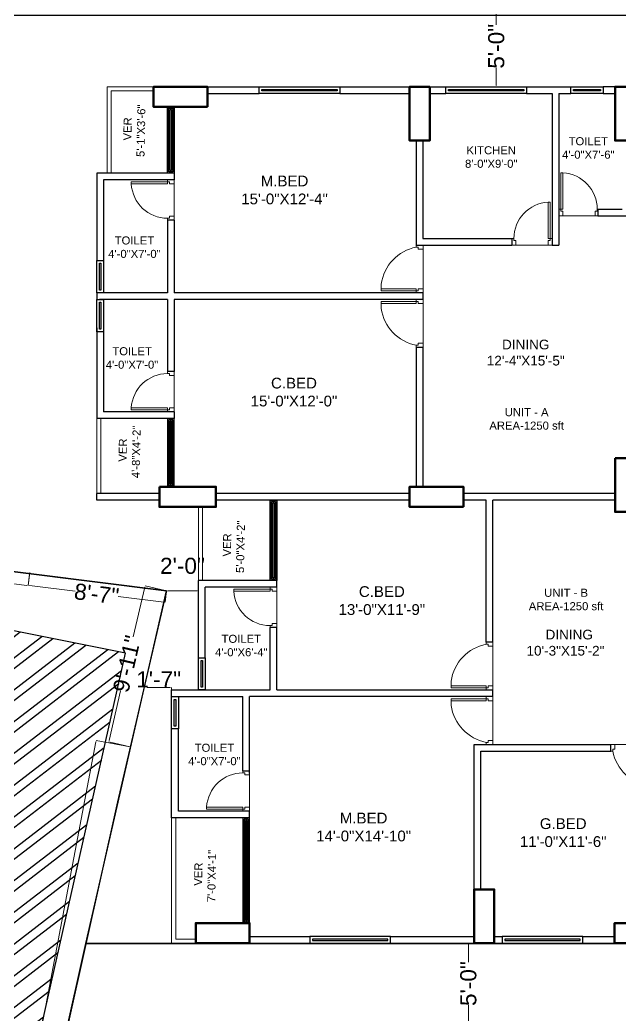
# Model space of a CAD drawing. Header units: inches. Extents: x -3571 to 5466, y -4496 to 5188.
# Drawn here: x 961 to 1408, y 944 to 1684 of the extents above; entities that cross this region are included whole.
import ezdxf

# ---------------------------------------------------------------- set-up
doc = ezdxf.new("R2010")
doc.units = ezdxf.units.IN
doc.header["$MEASUREMENT"] = 0
doc.layers.add('BUILDING', color=5, linetype='Continuous')
doc.layers.add('Property Limit', color=3, linetype='Continuous')
for name, color, linetype, lineweight in [('COLUMN', 1, 'Continuous', 50), ('DOOR', 13, 'Continuous', 20), ('VER', 30, 'Continuous', 15), ('wall', 250, 'Continuous', 30), ('WALL (I)', 7, 'Continuous', 30), ('WIN', 132, 'Continuous', 9)]:
    doc.layers.add(name, color=color, linetype=linetype, lineweight=lineweight)
doc.styles.add('1-2', font='arial.ttf')
doc.styles.add('arial narrow', font='ARIALN.TTF')
doc.styles.add('DIM', font='arial.ttf', dxfattribs={"width": 0.9, "height": 7})
doc.dimstyles.new('STANDARD$0', dxfattribs={"dimscale": 0, "dimtxt": 10, "dimasz": 8, "dimexe": 6, "dimexo": 8, "dimgap": 3, "dimtad": 1, "dimdec": 0, "dimzin": 3, "dimdsep": 46, "dimlunit": 4, "dimtxsty": 'DIM', "dimblk": 'DOTSMALL', "dimcen": 0, "dimclrd": 6, "dimclre": 6, "dimclrt": 256, "dimadec": 0, "dimazin": 0, "dimtfac": 1, "dimtdec": 0, "dimtofl": 0, "dimtmove": 2, "dimatfit": 0, "dimldrblk": 'DOTSMALL', "dimfxl": 1, "dimtolj": 1, "dimtzin": 0, "dimarcsym": 0})

# ---------------------------------------------------------------- blocks, each defined once
blk = doc.blocks.new('*D27')
at = {"layer": 'Defpoints', "color": 0, "ltscale": 2}
for p in [(1018.21, 1148.51), (1043.47, 1143.72), (891.47, 342.1)]:
    blk.add_point(p, dxfattribs=at)
at = {"layer": 'wall', "color": 7, "lineweight": 15, "ltscale": 2}
for p, q in [((1018.02, 1147.53), (946.07, 768.07)), ((1043.47, 1143.72), (1018.21, 1148.51)), ((866.39, 347.87), (938.34, 727.33)), ((891.47, 342.1), (866.21, 346.89))]:
    blk.add_line(p, q, dxfattribs=at)
at = {"layer": 'wall', "color": 7, "ltscale": 2}
for points in [[(1017.86, 1147.56), (1018.19, 1147.5), (1018.21, 1148.51)], [(866.23, 347.9), (866.56, 347.84), (866.21, 346.89)]]:
    blk.add_solid(points, dxfattribs=at)
at = {"layer": 'wall', "color": 7, "lineweight": 25, "ltscale": 2, "insert": (942.21, 747.7), "char_height": 12, "attachment_point": 5, "rotation": 79.26309, "style": '1-2'}
blk.add_mtext('\\A1;68\'-0"', dxfattribs=at)
blk = doc.blocks.new('*D29')
at = {"layer": 'Defpoints', "color": 0, "ltscale": 2}
for p in [(1054.6, 1263.46), (1070.48, 1259.77), (1043.47, 1143.72)]:
    blk.add_point(p, dxfattribs=at)
at = {"layer": 'wall', "color": 7, "lineweight": 15, "ltscale": 2}
for p, q in [((1054.37, 1262.49), (1045.79, 1225.6)), ((1070.48, 1259.77), (1054.6, 1263.46)), ((1027.81, 1148.39), (1036.4, 1185.28)), ((1043.47, 1143.72), (1027.59, 1147.42))]:
    blk.add_line(p, q, dxfattribs=at)
at = {"layer": 'wall', "color": 7, "ltscale": 2}
for points in [[(1054.21, 1262.53), (1054.54, 1262.45), (1054.6, 1263.46)], [(1027.65, 1148.43), (1027.98, 1148.35), (1027.59, 1147.42)]]:
    blk.add_solid(points, dxfattribs=at)
at = {"layer": 'wall', "color": 7, "lineweight": 25, "ltscale": 2, "insert": (1041.09, 1205.44), "char_height": 12, "attachment_point": 5, "rotation": 76.89647, "style": '1-2'}
blk.add_mtext('\\A1;9\'-11"', dxfattribs=at)
blk = doc.blocks.new('*D40')
at = {"layer": 'Defpoints', "color": 0, "ltscale": 2}
for p in [(1294.91, 997.7), (1301.63, 997.7), (1294.91, 937.65)]:
    blk.add_point(p, dxfattribs=at)
at = {"layer": 'wall', "color": 7, "lineweight": 15, "ltscale": 2}
for p, q in [((1301.63, 997.7), (1294.91, 997.7)), ((1294.91, 996.7), (1294.91, 983.72)), ((1294.91, 938.65), (1294.91, 951.64))]:
    blk.add_line(p, q, dxfattribs=at)
at = {"layer": 'wall', "color": 7, "ltscale": 2}
for points in [[(1294.74, 996.7), (1295.07, 996.7), (1294.91, 997.7)], [(1294.74, 938.65), (1295.07, 938.65), (1294.91, 937.65)]]:
    blk.add_solid(points, dxfattribs=at)
at = {"layer": 'wall', "color": 7, "lineweight": 25, "ltscale": 2, "insert": (1294.91, 967.68), "char_height": 12, "attachment_point": 5, "rotation": 90, "style": '1-2'}
blk.add_mtext('\\A1;5\'-0"', dxfattribs=at)
blk = doc.blocks.new('*D42')
at = {"layer": 'Defpoints', "color": 0, "ltscale": 2}
for p in [(968.61, 1272.25), (1070.49, 1259.76), (1069.45, 1251.25)]:
    blk.add_point(p, dxfattribs=at)
at = {"layer": 'wall', "color": 7, "lineweight": 15, "ltscale": 2}
for p, q in [((968.61, 1272.25), (967.57, 1263.74)), ((968.56, 1263.62), (1002.58, 1259.45)), ((1070.49, 1259.76), (1069.45, 1251.25)), ((1068.46, 1251.37), (1034.44, 1255.54))]:
    blk.add_line(p, q, dxfattribs=at)
at = {"layer": 'wall', "color": 7, "ltscale": 2}
for points in [[(968.58, 1263.78), (968.54, 1263.45), (967.57, 1263.74)], [(1068.48, 1251.54), (1068.44, 1251.21), (1069.45, 1251.25)]]:
    blk.add_solid(points, dxfattribs=at)
at = {"layer": 'wall', "color": 7, "lineweight": 25, "ltscale": 2, "insert": (1018.51, 1257.5), "char_height": 12, "attachment_point": 5, "rotation": 353.01408, "style": '1-2'}
blk.add_mtext('\\A1;8\'-7"', dxfattribs=at)
blk = doc.blocks.new('d 36')
at = {"layer": 'DOOR'}
for p, q in [((114513.84, 20341.86), (114508.84, 20341.86)), ((114512.34, 20315.79), (114512.34, 20341.86)), ((114513.84, 20315.79), (114513.84, 20341.86)), ((114479.84, 20315.79), (114481.34, 20315.79)), ((114479.84, 20310.79), (114482.84, 20310.79)), ((114481.34, 20314.29), (114482.84, 20314.29)), ((114482.84, 20310.79), (114512.34, 20310.79)), ((114512.34, 20315.79), (114513.84, 20315.79)), ((114513.84, 20314.29), (114512.34, 20314.29)), ((114515.34, 20310.79), (114512.34, 20310.79)), ((114515.34, 20315.79), (114513.84, 20315.79))]:
    blk.add_line(p, q, dxfattribs=at)
for points in [[(114481.34, 20314.29), (114481.34, 20315.79)], [(114482.84, 20310.79), (114482.84, 20314.29)], [(114512.34, 20310.79), (114512.34, 20314.29)], [(114513.84, 20314.29), (114513.84, 20315.79)]]:
    blk.add_lwpolyline(points, dxfattribs=at)
blk.add_arc((114513.35, 20309.56), 32.61, 97.94778, 168.98864, dxfattribs=at)
blk = doc.blocks.new('D2')
at = {"layer": 'DOOR', "linetype": 'ByBlock'}
for p, q in [((-5, 0), (-5, -1.5)), ((0, 0), (0, -3)), ((-3.5, -1.5), (-3.5, -3)), ((-31.96, -27), (-31.96, -28.5)), ((-5, -27), (-31.96, -27)), ((-5, -28.5), (-31.96, -28.5)), ((-5, -27), (-5, -28.5)), ((-5, -30), (-5, -28.5)), ((-3.5, -28.5), (-3.5, -27)), ((0, -30), (0, -27))]:
    blk.add_line(p, q, dxfattribs=at)
for points in [[(-3.5, -1.5), (-5, -1.5)], [(0, -3), (-3.5, -3)], [(-3.5, -28.5), (-5, -28.5)], [(0, -27), (-3.5, -27)]]:
    blk.add_lwpolyline(points, dxfattribs=at)
blk.add_arc((-5, -28.5), 27, 90, 176.81526, dxfattribs=at)
blk = doc.blocks.new('DOOOO')
at = {"layer": 'DOOR'}
blk.add_line((103921.78, 4820.01), (103945.78, 4820.01), dxfattribs=at)
at = {"layer": 'DOOR', "rotation": 270}
blk.add_blockref('D2', (103948.78, 4820.01), dxfattribs=at)
blk = doc.blocks.new('*D44')
at = {"layer": 'Defpoints', "color": 0, "ltscale": 2}
for p in [(1315.67, 1694.89), (1315.67, 1694.89), (1315.67, 1634.63)]:
    blk.add_point(p, dxfattribs=at)
at = {"layer": 'wall', "color": 7, "lineweight": 15, "ltscale": 2}
for p, q in [((1315.67, 1693.89), (1315.67, 1680.8)), ((1315.67, 1635.63), (1315.67, 1648.72))]:
    blk.add_line(p, q, dxfattribs=at)
at = {"layer": 'wall', "color": 7, "ltscale": 2}
for points in [[(1315.5, 1693.89), (1315.83, 1693.89), (1315.67, 1694.89)], [(1315.5, 1635.63), (1315.83, 1635.63), (1315.67, 1634.63)]]:
    blk.add_solid(points, dxfattribs=at)
at = {"layer": 'wall', "color": 7, "lineweight": 25, "ltscale": 2, "insert": (1315.67, 1664.76), "char_height": 12, "attachment_point": 5, "rotation": 90, "style": '1-2'}
blk.add_mtext('\\A1;5\'-0"', dxfattribs=at)
blk = doc.blocks.new('*D52')
at = {"layer": 'Defpoints', "color": 0, "ltscale": 2}
for p in [(825.72, 1290.46), (968.75, 1273.41), (967.6, 1263.73)]:
    blk.add_point(p, dxfattribs=at)
at = {"layer": 'wall', "color": 7, "lineweight": 15, "ltscale": 2}
for p, q in [((825.72, 1290.46), (824.57, 1280.79)), ((825.56, 1280.67), (876.09, 1274.65)), ((968.75, 1273.41), (967.6, 1263.73)), ((966.61, 1263.85), (916.08, 1269.88))]:
    blk.add_line(p, q, dxfattribs=at)
at = {"layer": 'wall', "color": 7, "ltscale": 2}
for points in [[(825.58, 1280.84), (825.54, 1280.51), (824.57, 1280.79)], [(966.63, 1264.02), (966.59, 1263.69), (967.6, 1263.73)]]:
    blk.add_solid(points, dxfattribs=at)
at = {"layer": 'wall', "color": 7, "lineweight": 25, "ltscale": 2, "insert": (896.08, 1272.26), "char_height": 12, "attachment_point": 5, "rotation": 353.19938, "style": '1-2'}
blk.add_mtext('\\A1;12\'-0"', dxfattribs=at)
blk = doc.blocks.new('*D83')
at = {"layer": 'Defpoints', "color": 0, "ltscale": 2}
for p in [(1055.05, 1187.77), (1055.05, 1187.77), (1074.3, 1186.06)]:
    blk.add_point(p, dxfattribs=at)
at = {"layer": 'wall', "color": 7, "lineweight": 15, "ltscale": 2}
for p, q in [((1073.3, 1187.77), (1056.05, 1187.77)), ((1074.3, 1186.06), (1074.3, 1187.77))]:
    blk.add_line(p, q, dxfattribs=at)
at = {"layer": 'wall', "color": 7, "ltscale": 2}
for points in [[(1056.05, 1187.94), (1056.05, 1187.6), (1055.05, 1187.77)], [(1073.3, 1187.94), (1073.3, 1187.6), (1074.3, 1187.77)]]:
    blk.add_solid(points, dxfattribs=at)
at = {"layer": 'wall', "color": 7, "lineweight": 25, "ltscale": 2, "insert": (1064.67, 1193.93), "char_height": 12, "attachment_point": 5, "style": '1-2'}
blk.add_mtext('\\A1;1\'-7"', dxfattribs=at)
blk = doc.blocks.new('*D54')
at = {"layer": 'Defpoints', "color": 0, "ltscale": 2}
for p in [(1070.48, 1259.77), (1094.25, 1259.77), (1094.25, 1247.77)]:
    blk.add_point(p, dxfattribs=at)
at = {"layer": 'wall', "color": 7, "lineweight": 15, "ltscale": 2}
for p, q in [((1071.48, 1259.77), (1093.25, 1259.77)), ((1094.25, 1247.77), (1094.25, 1259.77))]:
    blk.add_line(p, q, dxfattribs=at)
at = {"layer": 'wall', "color": 7, "ltscale": 2}
for points in [[(1071.48, 1259.93), (1071.48, 1259.6), (1070.48, 1259.77)], [(1093.25, 1259.93), (1093.25, 1259.6), (1094.25, 1259.77)]]:
    blk.add_solid(points, dxfattribs=at)
at = {"layer": 'wall', "color": 7, "lineweight": 25, "ltscale": 2, "insert": (1082.36, 1278.28), "char_height": 12, "attachment_point": 5, "style": '1-2'}
blk.add_mtext('\\A1;2\'-0"', dxfattribs=at)

msp = doc.modelspace()

# ---------------------------------------------------------------- hatches: boundary and pattern name
at = {"layer": 'BUILDING'}
h = msp.add_hatch(dxfattribs=at)
h.set_pattern_fill('ANSI32', color=256, scale=49.9999, angle=-7.47018351)
h.set_pattern_definition([(37.5298165, (-1444039.103, -19430.503), (-11.4219935, 14.86940343), []), (37.5298165, (-1444030.34, -19431.652), (-11.4219935, 14.86940343), [])])
h.paths.add_polyline_path([(763.62245, 1268.5743), (640.81361, 734.24952), (916.21385, 665.09832), (1040.04806, 1213.52339)])
h.paths.add_polyline_path([(747.55569, 1034.03539), (934.7753, 996.10976), (919.57631, 921.08002), (732.35669, 959.00565)], flags=24)

# ---------------------------------------------------------------- linework, layer by layer
at = {"color": 0, "lineweight": 25, "ltscale": 2}
for p, q in [((1100.87717, 1634.63207), (1139.43217, 1634.62897)), ((1100.87717, 1629.62755), (1139.43217, 1629.62923)), ((1199.43217, 1634.62947), (1278.20181, 1634.63161)), ((1199.43217, 1629.62947), (1251.1674, 1629.63134)), ((1266.1674, 1629.63161), (1278.20181, 1629.63161)), ((1338.20181, 1634.63161), (1371.02964, 1634.63631)), ((1338.20181, 1629.63161), (1357.21675, 1629.63161)), ((1357.21675, 1629.63161), (1357.21675, 1516.84717)), ((1362.21675, 1629.63631), (1362.21675, 1516.8474)), ((1406.47024, 1634.63573), (1406.47024, 1634.63027)), ((1256.1674, 1594.63739), (1256.1674, 1516.84325)), ((1261.1674, 1594.63739), (1261.1674, 1521.84658)), ((1076.24609, 1570.34325), (1018.56504, 1570.34325)), ((1018.56504, 1570.34325), (1018.56504, 1505.34325)), ((1076.24609, 1570.34325), (1076.24609, 1565.34325)), ((1076.24609, 1565.34325), (1023.56504, 1565.34325)), ((1023.56504, 1565.34325), (1023.56504, 1505.34325)), ((1391.21675, 1543.63232), (1391.21675, 1538.63232)), ((1391.21675, 1543.63232), (1409.21593, 1543.63232)), ((1076.24609, 1535.34325), (1071.24609, 1535.34325)), ((1071.24609, 1535.34325), (1071.24609, 1481.34325)), ((1076.24609, 1535.34325), (1076.24609, 1481.34325)), ((1391.21675, 1538.63232), (1414.21675, 1538.63482)), ((1261.16656, 1521.84658), (1327.21591, 1521.84812)), ((1327.21591, 1521.84778), (1327.21591, 1516.84577)), ((1256.1674, 1516.84325), (1261.1674, 1516.84325)), ((1261.1674, 1516.84325), (1327.21591, 1516.84633)), ((1357.21591, 1516.84717), (1362.21675, 1516.8474)), ((1071.24609, 1481.34325), (1018.56504, 1481.34325)), ((1018.56504, 1481.34325), (1018.56504, 1476.34325)), ((1261.1674, 1481.34325), (1076.24609, 1481.34325)), ((1261.1674, 1481.34325), (1261.1674, 1476.34325)), ((1071.24609, 1476.34325), (1020.56504, 1476.34325)), ((1071.24609, 1476.34325), (1071.24609, 1474.34325)), ((1071.24609, 1476.34325), (1071.24609, 1422.82459)), ((1261.1674, 1476.34325), (1076.24609, 1476.34325)), ((1076.24609, 1476.34325), (1076.24609, 1422.82459)), ((1076.24609, 1476.34227), (1076.24609, 1474.34227)), ((1018.56504, 1455.34423), (1018.56504, 1387.82459)), ((1023.56504, 1455.34423), (1023.56504, 1392.82459)), ((1261.1674, 1440.84325), (1256.1674, 1440.84325)), ((1256.1674, 1440.84325), (1256.1674, 1337.11843)), ((1261.1674, 1440.84325), (1261.1674, 1337.11843)), ((1261.1674, 1440.84325), (1261.1674, 1337.11843)), ((1076.24609, 1422.82459), (1071.24609, 1422.82459)), ((1076.24609, 1392.82459), (1023.56504, 1392.82459)), ((1076.24609, 1392.82459), (1076.24609, 1387.82459)), ((1076.24609, 1387.82459), (1018.56504, 1387.82459)), ((1065.24609, 1332.12317), (1018.56503, 1332.12317)), ((1018.56503, 1327.12317), (1018.56503, 1332.12317)), ((1065.24609, 1327.12317), (1018.56503, 1327.12317)), ((1251.1674, 1332.12067), (1107.24608, 1332.12067)), ((1251.1674, 1327.11983), (1107.24608, 1327.12068)), ((1403.91676, 1332.12067), (1291.1674, 1332.12067)), ((1308.1674, 1327.11949), (1291.1674, 1327.11959)), ((1308.1674, 1221.55584), (1308.1674, 1327.11949)), ((1403.91676, 1327.12067), (1313.1674, 1327.12067)), ((1313.1674, 1221.55584), (1313.1674, 1327.12067)), ((1313.1674, 1221.55584), (1313.1674, 1327.12067)), ((1152.42817, 1267.40991), (1094.24609, 1267.40991)), ((1094.24609, 1210.05584), (1094.24609, 1267.40991)), ((1152.42817, 1262.40991), (1152.42817, 1269.40991)), ((1152.42817, 1262.40991), (1099.24609, 1262.40991)), ((1099.24609, 1210.05584), (1099.24609, 1262.40991)), ((1147.42817, 1186.05584), (1147.42817, 1232.40991)), ((1152.42817, 1232.40991), (1147.42817, 1232.40991)), ((1152.42817, 1186.05704), (1152.42817, 1232.40991)), ((1313.1674, 1221.55584), (1308.1674, 1221.55584)), ((1074.29776, 1186.05584), (1147.42817, 1186.05584)), ((1074.29776, 1181.05584), (1074.29776, 1186.05584)), ((1152.42817, 1186.05704), (1313.1674, 1186.05577)), ((1313.1674, 1181.05584), (1313.1674, 1186.05584)), ((1079.29776, 1181.05584), (1127.24609, 1181.05584)), ((1079.29776, 1181.05584), (1080.29776, 1181.05584)), ((1127.24609, 1125.84847), (1127.24609, 1181.05584)), ((1313.1674, 1181.05584), (1132.24609, 1181.05584)), ((1132.24609, 1123.84847), (1132.24609, 1181.05528)), ((1074.29776, 1090.84903), (1074.29776, 1157.05584)), ((1079.29776, 1095.84903), (1079.29776, 1157.05584)), ((1299.1674, 1037.70068), (1299.1674, 1145.55584)), ((1299.1674, 1145.55584), (1400.71675, 1145.55584)), ((1304.1674, 1037.70068), (1304.1674, 1140.55584)), ((1304.1674, 1140.55584), (1400.71675, 1140.55584)), ((1400.71675, 1140.55584), (1400.71675, 1145.55584)), ((1127.24609, 1125.84847), (1132.24609, 1125.84847)), ((1132.24609, 1095.84903), (1079.29776, 1095.84903)), ((1132.24609, 1090.84847), (1132.24609, 1095.84847)), ((1132.24609, 1090.84903), (1074.29776, 1090.84903)), ((1132.24609, 1002.70112), (1177.00275, 1002.69864)), ((1237.00275, 1002.70435), (1299.1674, 1002.70077)), ((1314.1674, 1002.70018), (1319.94208, 1002.69996)), ((1379.94208, 1002.69918), (1403.63675, 1002.69824)), ((1132.24609, 997.69797), (1177.00275, 997.7001)), ((1226.1674, 997.69799), (1226.1674, 997.69814)), ((1237.00275, 997.70435), (1299.1674, 997.70106)), ((1314.1674, 997.70026), (1319.94208, 997.69996)), ((1379.94208, 997.69898), (1403.63675, 997.69831))]:
    msp.add_line(p, q, dxfattribs=at)
at = {"color": 0, "lineweight": 30, "ltscale": 2}
msp.add_line((1362.21675, 1629.63631), (1371.02964, 1629.63631), dxfattribs=at)
at = {"color": 0, "lineweight": 25, "ltscale": 2}
for points in [[(882.93868, 1687.89038), (2414.74858, 1687.89038), (2428.30084, 1438.67453), (2290.54303, 1410.99947), (2327.78191, 1098.9555), (2298.86703, 1098.23105), (2311.45936, 997.56797), (1010.54259, 997.56798), (1070.48167, 1259.76613), (825.7232, 1290.46344), (882.93868, 1687.89038)], [(2311.45936, 997.56797), (2392.02192, 257.11901), (891.46679, 342.1008), (914.18838, 461.31222), (943.99781, 660.92184), (961.66913, 778.07343), (1010.54259, 997.56798), (2311.45936, 997.56797)]]:
    msp.add_lwpolyline(points, dxfattribs=at)
msp.add_lwpolyline([(1395.02964, 1629.63631), (1403.91676, 1629.63631), (1403.91676, 1634.63547), (1395.02964, 1634.63547)], close=True, dxfattribs=at)
at = {"layer": 'BUILDING'}
msp.add_lwpolyline([(916.21385, 665.09832), (1040.04806, 1213.52339), (763.62245, 1268.5743), (640.81361, 734.24952)], close=True, dxfattribs=at)
at = {"layer": 'COLUMN'}
for points in [[(1100.87717, 1619.63207), (1100.87717, 1634.63207), (1060.87717, 1634.63207), (1060.87717, 1619.63207)], [(1266.1674, 1634.63739), (1251.1674, 1634.63739), (1251.1674, 1594.63739), (1266.1674, 1594.63739)], [(1418.91676, 1634.63739), (1403.91676, 1634.63739), (1403.91676, 1594.63739), (1418.91676, 1594.63739)], [(1403.91676, 1358.49664), (1418.91676, 1358.49664), (1418.91676, 1318.49664), (1403.91676, 1318.49664)], [(1065.24609, 1337.12317), (1107.24608, 1337.12317), (1107.24608, 1322.12317), (1065.24609, 1322.12317)], [(1291.1674, 1322.11843), (1291.1674, 1337.11843), (1251.1674, 1337.11843), (1251.1674, 1322.11843)], [(1299.1674, 997.70068), (1314.1674, 997.70068), (1314.1674, 1037.70068), (1299.1674, 1037.70068)], [(1132.24609, 997.69797), (1132.24609, 1012.69797), (1092.24609, 1012.69797), (1092.24609, 997.69797)], [(1443.63675, 997.69797), (1443.63675, 1012.69797), (1403.63675, 1012.69797), (1403.63675, 997.69797)]]:
    msp.add_lwpolyline(points, close=True, dxfattribs=at)
at = {"layer": 'Property Limit', "linetype": 'ByBlock', "lineweight": 30}
msp.add_lwpolyline([(1027.41002, 2944.05331), (1024.36905, 2920.68731), (789.99824, 1294.94402), (1070.4939, 1259.7646), (1033.92746, 1102.7467), (961.13366, 775.66744), (911.09043, 440.56658), (891.46697, 342.10079), (2392.02236, 257.11836), (2371.08701, 467.32202), (2336.01214, 801.29322), (2298.86701, 1098.23118), (2327.78372, 1098.95555), (2325.34764, 1123.1416), (2308.6155, 1270.45784), (2290.54303, 1410.99947), (2428.30084, 1438.67453), (2414.74858, 1687.89038), (2379.64337, 2374.07799), (2373.75182, 2517.39209), (2361.4113, 2788.13645), (1572.947, 2790.22326), (1266.01037, 3103.71171), (1052.18233, 3134.39712)], dxfattribs=at)
at = {"layer": 'VER', "lineweight": 18}
for p, q in [((1026.24609, 1634.62893), (1060.87717, 1634.62827)), ((1026.24609, 1634.62893), (1026.24609, 1570.34325)), ((1029.24609, 1631.6281), (1060.87717, 1631.62886)), ((1029.24609, 1631.6281), (1029.24609, 1570.34325)), ((1029.24609, 1631.6281), (1029.24609, 1570.34325)), ((1018.56504, 1387.82459), (1018.56503, 1332.12317)), ((1021.56504, 1387.82459), (1021.56503, 1332.12317)), ((1094.24609, 1267.40991), (1094.24608, 1322.12317)), ((1097.24609, 1267.40991), (1097.24608, 1322.12317)), ((1074.29776, 997.69757), (1074.29776, 1090.84903)), ((1077.29776, 1000.69868), (1077.29776, 1090.84903)), ((1077.29776, 1000.69868), (1077.29776, 1090.84903)), ((1077.29776, 1000.69868), (1092.24609, 1000.69784)), ((1074.29776, 997.69757), (1092.24609, 997.69797))]:
    msp.add_line(p, q, dxfattribs=at)
at = {"layer": 'wall', "color": 5, "ltscale": 85}
for points in [[(1199.43217, 1634.62947), (1199.43217, 1629.62947), (1139.43217, 1629.62947), (1139.43217, 1634.62947)], [(1197.43217, 1632.62947), (1197.43217, 1631.62947), (1141.43217, 1631.62947), (1141.43217, 1632.62947)], [(1338.20181, 1634.63161), (1338.20181, 1629.63161), (1278.20181, 1629.63161), (1278.20181, 1634.63161)], [(1336.20181, 1632.63161), (1336.20181, 1631.63161), (1280.20181, 1631.63161), (1280.20181, 1632.63161)], [(1395.02964, 1629.63631), (1371.02964, 1629.63631), (1371.02964, 1634.63631), (1395.02964, 1634.63631)], [(1393.02964, 1631.63631), (1373.02964, 1631.63631), (1373.02964, 1632.63631), (1393.02964, 1632.63631)], [(1076.24609, 1570.34325), (1071.24609, 1570.34325), (1071.24609, 1619.63207), (1076.24609, 1619.63207)], [(1075.24609, 1571.34325), (1072.24609, 1571.34325), (1072.24609, 1618.63207), (1075.24609, 1618.63207)], [(1074.24609, 1572.34325), (1073.24609, 1572.34325), (1073.24609, 1617.63207), (1074.24609, 1617.63207)], [(1018.56504, 1481.34325), (1018.56504, 1505.34325), (1023.56504, 1505.34325), (1023.56504, 1481.34325)], [(1020.56504, 1483.34325), (1020.56504, 1503.34325), (1021.56504, 1503.34325), (1021.56504, 1483.34325)], [(1018.56504, 1452.34325), (1018.56504, 1476.34325), (1023.56504, 1476.34325), (1023.56504, 1452.34325)], [(1020.56504, 1454.34325), (1020.56504, 1474.34325), (1021.56504, 1474.34325), (1021.56504, 1454.34325)], [(1076.24609, 1387.82459), (1071.24609, 1387.82459), (1071.24609, 1337.12317), (1076.24609, 1337.12317)], [(1075.24609, 1386.82459), (1072.24609, 1386.82459), (1072.24609, 1338.12317), (1075.24609, 1338.12317)], [(1074.24609, 1385.82459), (1073.24609, 1385.82459), (1073.24609, 1339.12317), (1074.24609, 1339.12317)], [(1152.42817, 1267.40991), (1147.42817, 1267.40991), (1147.42822, 1327.12042), (1152.42822, 1327.12042)], [(1151.42817, 1268.40991), (1148.42817, 1268.40991), (1148.42822, 1326.12042), (1151.42822, 1326.12042)], [(1150.42817, 1269.40991), (1149.42817, 1269.40991), (1149.42822, 1325.12042), (1150.42822, 1325.12042)], [(1094.24609, 1186.05584), (1094.24609, 1210.05584), (1099.24609, 1210.05584), (1099.24609, 1186.05584)], [(1096.24609, 1188.05584), (1096.24609, 1208.05584), (1097.24609, 1208.05584), (1097.24609, 1188.05584)], [(1074.29776, 1157.05584), (1074.29776, 1181.05584), (1079.29776, 1181.05584), (1079.29776, 1157.05584)], [(1076.29776, 1159.05584), (1076.29776, 1179.05584), (1077.29776, 1179.05584), (1077.29776, 1159.05584)], [(1132.24609, 1090.84847), (1127.24609, 1090.84847), (1127.24609, 1012.69797), (1132.24609, 1012.69797)], [(1131.24609, 1089.84847), (1128.24609, 1089.84847), (1128.24609, 1013.69797), (1131.24609, 1013.69797)], [(1130.24609, 1088.84847), (1129.24609, 1088.84847), (1129.24609, 1014.69797), (1130.24609, 1014.69797)], [(1237.00275, 997.69943), (1237.00275, 1002.69943), (1177.00275, 1002.69943), (1177.00275, 997.69943)], [(1235.00275, 999.69943), (1235.00275, 1000.69943), (1179.00275, 1000.69943), (1179.00275, 999.69943)], [(1379.94208, 997.69996), (1379.94208, 1002.69996), (1319.94208, 1002.69996), (1319.94208, 997.69996)], [(1377.94208, 999.69996), (1377.94208, 1000.69996), (1321.94208, 1000.69996), (1321.94208, 999.69996)]]:
    msp.add_lwpolyline(points, close=True, dxfattribs=at)

# ---------------------------------------------------------------- block references
at = {"layer": 'wall', "color": 0}
msp.add_blockref('DOOOO', (-102556.55878, -3281.37309), dxfattribs=at)
at = {"layer": 'wall', "color": 0, "xscale": -1, "rotation": 90}
for p in [(5896.25139, 105484.11879), (5972.43347, 105181.18545)]:
    msp.add_blockref('DOOOO', p, dxfattribs=at)
at = {"layer": 'wall', "color": 0, "xscale": -1}
msp.add_blockref('DOOOO', (105275.99145, -3303.15813), dxfattribs=at)
at = {"layer": 'wall', "color": 0, "rotation": 90}
for p in [(5896.25139, -102525.95094), (5952.25139, -102822.92707)]:
    msp.add_blockref('DOOOO', p, dxfattribs=at)
at = {"layer": 'WIN', "color": 4, "xscale": -1}
for p, rotation in [((21571.95998, 115996.68235), 90), ((21623.95998, 115701.39494), 90), ((-113079.12235, 21456.34842), 180)]:
    msp.add_blockref('d 36', p, dxfattribs=dict(at, rotation=rotation))
at = {"layer": 'WIN', "color": 4, "rotation": 90}
for p in [(21571.95998, -113038.99584), (21623.95998, -113334.28326)]:
    msp.add_blockref('d 36', p, dxfattribs=at)

# ---------------------------------------------------------------- texts
at = {"layer": 'WALL (I)', "lineweight": 30, "char_height": 6, "attachment_point": 2, "rotation": 88.89090051, "style": 'arial narrow'}
for s, insert in [('{\\fArial|b0|i0|c0|p34; VER\\P5\'-1"X3\'-6"}', (1038.47633, 1602.19859)), ('{\\fArial|b0|i0|c0|p34; VER\\P4\'-8"X4\'-2"}', (1034.92181, 1363.33193)), ('{\\fArial|b0|i0|c0|p34; VER\\P5\'-0"X4\'-2"}', (1112.47163, 1292.7747)), ('{\\fArial|b0|i0|c0|p34; VER\\P7\'-0"X4\'-1"}', (1091.07508, 1047.94581))]:
    msp.add_mtext(s, dxfattribs=dict(at, insert=insert))
at = {"layer": 'WALL (I)', "lineweight": 30, "style": 'arial narrow'}
for s, insert, char_height, width, attachment_point in [('{\\fArial|b0|i0|c0|p34;TOILET\\P4\'-0"X7\'-6"}', (1384.07628, 1581.05932), 6, 43.0809128, 8), ('{\\fArial|b0|i0|c0|p34;KITCHEN\\P8\'-0"X9\'-0"}', (1311.89835, 1590.4044), 6, 43.0809128, 2), ('{\\fArial|b0|i0|c0|p34;TOILET\\P4\'-0"X7\'-0"}', (1046.63588, 1507.27395), 6, 43.0809128, 8), ('{\\fArial|b0|i0|c0|p34;DINING\\P12\'-4"X15\'-5"}', (1337.54846, 1427.24663), 7.2, 170.269554, 8), ('{\\fArial|b0|i0|c0|p34;TOILET\\P4\'-0"X7\'-0"}', (1044.88614, 1424.86198), 6, 43.0809128, 8), ('{\\fArial|b0|i0|c0|p34;  DINING\\P10\'-3"X15\'-2"}', (1367.08927, 1211.51958), 7.2, 170.269554, 8), ('{\\fArial|b0|i0|c0|p34;TOILET\\P4\'-0"X6\'-4"}', (1126.09323, 1211.01193), 6, 43.0809128, 8), ('{\\fArial|b0|i0|c0|p34;TOILET\\P4\'-0"X7\'-0"}', (1106.11375, 1129.97929), 6, 43.0809128, 8)]:
    msp.add_mtext(s, dxfattribs=dict(at, insert=insert, char_height=char_height, width=width, attachment_point=attachment_point))
at = {"layer": 'WALL (I)', "lineweight": 30, "char_height": 8, "attachment_point": 2, "style": 'arial narrow'}
for s, insert in [('{\\fArial|b0|i0|c0|p34;M.BED\\P15\'-0"X12\'-4"}', (1158.24779, 1568.57252)), ('{\\fArial|b0|i0|c0|p34;C.BED\\P15\'-0"X12\'-0"}', (1165.24583, 1418.2484)), ('{\\fArial|b0|i0|c0|p34;C.BED\\P13\'-0"X11\'-9"}', (1230.57788, 1263.19077)), ('{\\fArial|b0|i0|c0|p34;M.BED\\P14\'-0"X14\'-10"}', (1217.02561, 1094.77746)), ('{\\fArial|b0|i0|c0|p34;G.BED\\P11\'-0"X11\'-6"}', (1365.41535, 1090.61647))]:
    msp.add_mtext(s, dxfattribs=dict(at, insert=insert))
at = {"layer": 'WALL (I)', "color": 1, "lineweight": 30, "char_height": 6, "width": 108.3753098, "attachment_point": 8, "style": 'arial narrow'}
for s, insert in [('{\\fArial|b0|i0|c0|p34;UNIT - A\\PAREA-1250 sft}', (1338.2191, 1379.54743)), ('{\\fArial|b0|i0|c0|p34;UNIT - B\\PAREA-1250 sft}', (1367.54523, 1245.24751))]:
    msp.add_mtext(s, dxfattribs=dict(at, insert=insert))

# ---------------------------------------------------------------- dimensions: what is measured, and where the dimension line sits
at = {"layer": 'wall', "color": 0, "lineweight": 25, "ltscale": 2}
for base, p1, p2, picture, middle in [((1315.66521, 1694.89278), (1315.66521, 1634.63161), (1315.66521, 1694.89278), '*D44', (1315.66521, 1664.7622)), ((1294.9074, 997.70093), (1294.9074, 937.65316), (1301.62826, 997.70093), '*D40', (1294.9074, 967.67704))]:
    dim = msp.add_linear_dim(base=base, p1=p1, p2=p2, angle=90, dimstyle='STANDARD$0', override={"dimscale": 1, "dimtxt": 12, "dimasz": 1, "dimexe": 0, "dimexo": 0, "dimgap": 0.09, "dimtad": 0, "dimtxsty": '1-2', "dimclrd": 7, "dimclre": 7, "dimclrt": 7, "dimatfit": 3, "dimlwd": 15, "dimlwe": 15}, dxfattribs=at)
    dim.commit()
    dim.dimension.update_dxf_attribs({"geometry": picture, "text_midpoint": middle})
for p1, p2, distance, picture, middle in [((825.72327, 1290.46405), (968.75231, 1273.4073), -9.74219, '*D52', (896.08417, 1272.26203)), ((968.61411, 1272.24844), (1070.49389, 1259.76459), -8.57508, '*D42', (1018.51106, 1257.4951)), ((1043.4694, 1143.72022), (1070.48167, 1259.76613), 16.3064, '*D29', (1041.09372, 1205.44002)), ((891.46697, 342.10079), (1043.4694, 1143.72022), 25.71142, '*D27', (942.2069, 747.70053))]:
    dim = msp.add_aligned_dim(p1=p1, p2=p2, distance=distance, dimstyle='STANDARD$0', override={"dimscale": 1, "dimtxt": 12, "dimasz": 1, "dimexe": 0, "dimexo": 0, "dimgap": 0.09, "dimtad": 0, "dimtxsty": '1-2', "dimclrd": 7, "dimclre": 7, "dimclrt": 7, "dimatfit": 3, "dimlwd": 15, "dimlwe": 15}, dxfattribs=at)
    dim.commit()
    dim.dimension.update_dxf_attribs({"geometry": picture, "text_midpoint": middle})
for base, p1, p2, picture, middle in [((1094.24609, 1259.76613), (1070.48167, 1259.76613), (1094.24609, 1247.76523), '*D54', (1082.36388, 1278.28176)), ((1055.04953, 1187.77163), (1074.29776, 1186.05584), (1055.04953, 1187.77163), '*D83', (1064.67364, 1193.93118))]:
    dim = msp.add_linear_dim(base=base, p1=p1, p2=p2, dimstyle='STANDARD$0', override={"dimscale": 1, "dimtxt": 12, "dimasz": 1, "dimexe": 0, "dimexo": 0, "dimgap": 0.09, "dimtad": 0, "dimtxsty": '1-2', "dimclrd": 7, "dimclre": 7, "dimclrt": 7, "dimatfit": 3, "dimlwd": 15, "dimlwe": 15}, dxfattribs=at)
    dim.commit()
    dim.dimension.update_dxf_attribs({"geometry": picture, "text_midpoint": middle})

doc.saveas('drawing.dxf')
